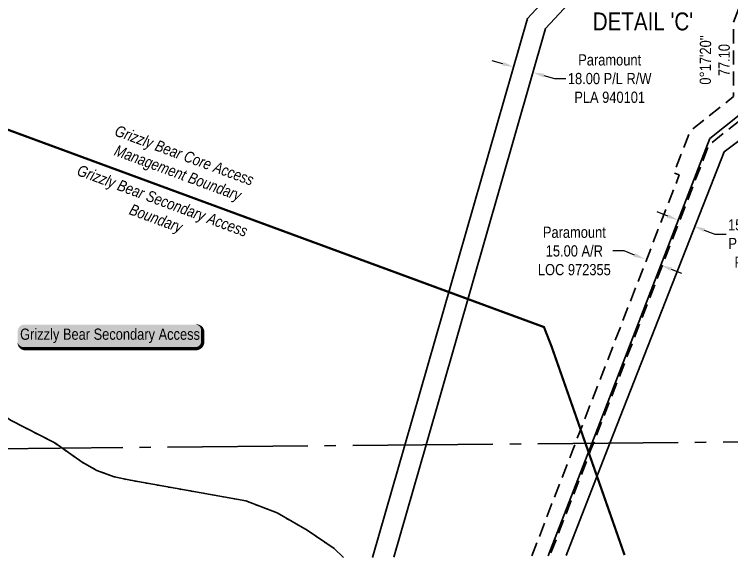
# Model space of a CAD drawing. Extents: x 534052 to 544180, y 6043031 to 6050786.
# Drawn here: x 538341 to 538981, y 6045053 to 6045537 of the extents above; entities that cross this region are included whole.
import ezdxf

# ---------------------------------------------------------------- set-up
doc = ezdxf.new("R2010")
doc.units = 0
doc.header["$LTSCALE"] = 5
doc.header["$PDSIZE"] = 0.5
for name, pattern in [('DASHDOT2', [12.7, 6.35, -3.175, 0, -3.175]), ('foc-ACCESSROAD', [3.75, 2.5, -1.25]), ('foc-QUARTERLINE', [33, 25, -3, 2, -3]), ('foc-WHEELTRACKS', [2, 0.4, -1.6])]:
    doc.linetypes.add(name, pattern=pattern)
doc.layers.get('Defpoints').update_dxf_attribs({"color": 9})
for name, color, linetype in [('AS-WILDLIFE', 131, 'DASHDOT2'), ('AS-WILDLIFE-BLOCK', 131, 'Continuous'), ('DETAIL-T', 7, 'Continuous'), ('F-AR', 190, 'foc-ACCESSROAD'), ('F-RW', 190, 'Continuous'), ('L-BD', 7, 'Continuous'), ('L-SECQ', 8, 'foc-QUARTERLINE'), ('T-CREEK', 160, 'Continuous'), ('T-WATER-P3', 160, 'foc-WHEELTRACKS')]:
    doc.layers.add(name, color=color, linetype=linetype)
doc.layers.add('F-AR-T', color=190, linetype='Continuous', lineweight=9)
doc.layers.add('F-RW-T', color=190, linetype='Continuous', lineweight=9)
doc.styles.add('240', font='', dxfattribs={"height": 30})
doc.styles.add('80', font='', dxfattribs={"height": 10})
doc.styles.add('80CG', font='', dxfattribs={"height": 10})
doc.styles.add('80L', font='', dxfattribs={"height": 10})
doc.styles.add('foc-LtypeFont', font='', dxfattribs={"height": 7.35})
doc.styles.get('240').set_extended_font_data('Arial Narrow')
doc.styles.get('80').set_extended_font_data('Arial Narrow')
doc.styles.get('80CG').set_extended_font_data('Arial Narrow')
doc.styles.get('80L').set_extended_font_data('Arial Narrow')
doc.styles.get('foc-LtypeFont').set_extended_font_data('Arial Narrow')
doc.linetypes.add('foc-TOPO-flowdirection-NOLINE', pattern='A,0,[">",foc-LtypeFont,S=0.3,R=0,X=0,Y=-0.945],-20,[">",foc-LtypeFont,S=0.3,R=0,X=0,Y=-0.945],0', length=20)
doc.dimstyles.new('Compass 5 000', dxfattribs={"dimscale": 5, "dimtxt": 9, "dimasz": 2, "dimexe": 0.2, "dimexo": 0.0625, "dimgap": 0.5, "dimtad": 0, "dimtih": 1, "dimtoh": 1, "dimzin": 0, "dimdsep": 46, "dimtxsty": '80CG', "dimcen": 0.1, "dimse1": 1, "dimse2": 1, "dimclrd": 256, "dimclrt": 256, "dimaunit": 1, "dimadec": 4, "dimazin": 0, "dimtfac": 0.06, "dimtofl": 0, "dimtmove": 0, "dimatfit": 1, "dimfxl": 0.2, "dimtolj": 1, "dimtzin": 0, "dimlwd": -1, "dimarcsym": 0})

# ---------------------------------------------------------------- blocks, each defined once
blk = doc.blocks.new('*D394')
at = {"layer": 'Defpoints', "color": 0, "transparency": 16777216}
for p in [(538786.67, 6045491.33), (538803.66, 6045485.26), (538803.97, 6045486.36)]:
    blk.add_point(p, dxfattribs=at)
at = {"layer": 'F-RW-T', "transparency": 16777216}
for p, q in [((538776.74, 6045492.99), (538767.13, 6045495.75)), ((538813.27, 6045482.5), (538822.88, 6045479.74)), ((538822.88, 6045479.74), (538832.88, 6045479.74))]:
    blk.add_line(p, q, dxfattribs=at)
for points in [[(538777.2, 6045494.6), (538776.28, 6045491.39), (538786.35, 6045490.23)], [(538813.73, 6045484.11), (538812.81, 6045480.9), (538803.66, 6045485.26)]]:
    blk.add_solid(points, dxfattribs=at)
at = {"layer": 'F-RW-T', "transparency": 16777216, "insert": (538871.97, 6045479.74), "char_height": 10, "attachment_point": 5, "style": '80CG'}
blk.add_mtext('\\A1;Paramount\\P18.00 P/L R/W\\PPLA 940101', dxfattribs=at)
blk = doc.blocks.new('*D663')
at = {"layer": 'Defpoints', "color": 0, "transparency": 16777216}
for p in [(538903.18, 6045318.08), (538903.47, 6045318.82), (538917.17, 6045312.66)]:
    blk.add_point(p, dxfattribs=at)
at = {"layer": 'F-AR-T', "transparency": 16777216}
for p, q in [((538884.82, 6045326.04), (538874.82, 6045326.04)), ((538894.14, 6045322.43), (538884.82, 6045326.04)), ((538926.79, 6045309.8), (538936.11, 6045306.19))]:
    blk.add_line(p, q, dxfattribs=at)
for points in [[(538894.74, 6045323.99), (538893.54, 6045320.88), (538903.47, 6045318.82)], [(538927.39, 6045311.35), (538926.18, 6045308.24), (538917.46, 6045313.41)]]:
    blk.add_solid(points, dxfattribs=at)
at = {"layer": 'F-AR-T', "transparency": 16777216, "insert": (538840.48, 6045326.04), "char_height": 10, "attachment_point": 5, "style": '80CG'}
blk.add_mtext('\\A1;Paramount\\P15.00 A/R\\PLOC 972355', dxfattribs=at)
blk = doc.blocks.new('*D665')
at = {"layer": 'Defpoints', "color": 0, "transparency": 16777216}
for p in [(538931.89, 6045350.7), (538946.98, 6045348.21), (538945.85, 6045345.29)]:
    blk.add_point(p, dxfattribs=at)
at = {"layer": 'F-RW-T', "transparency": 16777216}
for p, q in [((538923.69, 6045357.22), (538914.37, 6045360.83)), ((538956.3, 6045344.6), (538965.63, 6045340.99)), ((538965.63, 6045340.99), (538975.63, 6045340.99))]:
    blk.add_line(p, q, dxfattribs=at)
for points in [[(538924.3, 6045358.77), (538923.09, 6045355.67), (538933.02, 6045353.61)], [(538956.91, 6045346.15), (538955.7, 6045343.05), (538946.98, 6045348.21)]]:
    blk.add_solid(points, dxfattribs=at)
at = {"layer": 'F-RW-T', "transparency": 16777216, "insert": (539014.72, 6045340.99), "char_height": 10, "attachment_point": 5, "style": '80CG'}
blk.add_mtext('\\A1;Paramount\\P15.00 P/L R/W\\PPlan 992 3346\\PPLA 990639', dxfattribs=at)
blk = doc.blocks.new('*U694')
h = blk.add_hatch(color=255)
edge = h.paths.add_edge_path()
edge.add_line((-76.5, -11.5), (76.5, -11.5))
edge.add_arc((76.5, -5.5), 6, 270, 360)
edge.add_line((82.5, -5.5), (82.5, 4))
edge.add_arc((76.5, 4), 6, 0, 90)
edge.add_line((76.5, 10), (-76.5, 10))
edge.add_arc((-76.5, 4), 6, 90, 180)
edge.add_line((-82.5, 4), (-82.5, -5.5))
edge.add_arc((-76.5, -5.5), 6, 180, 270)
at = {"color": 131, "flags": 128}
blk.add_lwpolyline([(-76.5, -11.5, 3, 3, 0), (76.5, -11.5, 3, 3, 0.414214), (82.5, -5.5, 3, 3, 0), (82.5, 4, 3, 0, 0.414214), (76.5, 10, 0, 0, 0), (-76.5, 10, 0, 0, 0.414214), (-82.5, 4, 0, 0, 0), (-82.5, -5.5, 0, 3, 0.414214)], format="xyseb", close=True, dxfattribs=at)
at = {"color": 131, "style": '80'}
blk.add_attdef('ENTER_TEXT_001', (-35.99, -5), '', height=10, dxfattribs=at)

msp = doc.modelspace()

# ---------------------------------------------------------------- linework, layer by layer
at = {"layer": 'AS-WILDLIFE', "const_width": 1.998, "flags": 128}
msp.add_lwpolyline([(538175.557, 6045493.207), (538813.407, 6045258.209), (538820.115, 6045241.092), (538885.252, 6045054.849)], dxfattribs=at)
at = {"layer": 'F-AR', "flags": 128}
for points in [[(538802.527, 6045054.097), (538839.157, 6045148.736), (538934.022, 6045393.838), (538929.147, 6045395.763), (538943.952, 6045433.276), (538982.17, 6045463.664), (538982.301, 6045530.187), (539002.179, 6045580.675), (539005.114, 6045583.007), (539015.191, 6045576.429), (539044.224, 6045591.398), (539045.999, 6045592.313), (539078.756, 6045617.806), (539108.716, 6045641.121), (539165.799, 6045685.545), (539285.256, 6045839.258), (539373.916, 6045957.941), (539396.599, 6045988.305), (539446.052, 6046054.516), (539476.32, 6046084.572)], [(539504.95, 6046084.831), (539461.184, 6046041.372), (539447.998, 6046023.718), (539421.72, 6045988.532), (539399.037, 6045958.167), (539301.157, 6045827.143), (539195.291, 6045690.918), (539192.013, 6045693.465), (539185.821, 6045698.278), (539171.499, 6045679.85), (539108.802, 6045631.057), (539078.843, 6045607.742), (539050.305, 6045585.533), (539022.157, 6045571.026), (539018.771, 6045568.344), (539015.417, 6045559.849), (539015.113, 6045559.08), (539002.201, 6045526.378), (539002.042, 6045453.682), (538960.473, 6045420.608), (538855.303, 6045148.883), (538818.672, 6045054.244)]]:
    msp.add_lwpolyline(points, dxfattribs=at)
at = {"layer": 'F-RW'}
for points in [[(538660.754, 6045052.809), (538689.524, 6045153.004), (538798.745, 6045533.395), (538901.222, 6045644.183), (538903.246, 6045646.372), (538921.822, 6045666.456), (538923.659, 6045668.441), (539077.592, 6045834.864), (539107.473, 6045867.169), (539195.153, 6045961.962), (539223.286, 6045992.375), (539307.146, 6046083.041)], [(539331.878, 6046083.265), (539248.016, 6045992.597), (539219.886, 6045962.184), (539107.7, 6045840.898), (539077.818, 6045808.593), (538937.718, 6045657.12), (538936.858, 6045656.19), (538917.303, 6045635.051), (538916.255, 6045633.919), (538814.87, 6045524.31), (538708.306, 6045153.175), (538679.536, 6045052.979)], [(538817.145, 6045054.23), (538855.963, 6045154.519), (538961.133, 6045426.244), (539001.866, 6045458.654), (539002.208, 6045526.418), (539018.879, 6045568.315), (539167.89, 6045686.247), (539430.791, 6046026.08), (539481.814, 6046084.622)], [(539501.826, 6046084.803), (539442.649, 6046016.906), (539178.629, 6045675.626), (539031.327, 6045559.047), (539017.186, 6045523.508), (539016.797, 6045446.45), (538973.978, 6045414.555), (538872.076, 6045154.667), (538833.261, 6045054.376)]]:
    msp.add_lwpolyline(points, dxfattribs=at)
at = {"layer": 'L-SECQ'}
msp.add_line((538313.014, 6045149.601), (539083.444, 6045156.601), dxfattribs=at)
at = {"layer": 'T-CREEK', "linetype": 'foc-TOPO-flowdirection-NOLINE', "flags": 128}
msp.add_lwpolyline([(538634.927, 6045052.574), (538626.537, 6045060.659), (538602.267, 6045077.168), (538575.7, 6045092.464), (538547.773, 6045103.174), (538444.972, 6045121.568), (538430.309, 6045124.756), (538414.964, 6045130.398), (538401.843, 6045137.672), (538377.429, 6045154.858), (538338.053, 6045175.181), (538326.401, 6045183.302), (538316.756, 6045194.126), (538302.183, 6045221.74), (538277.85, 6045258.197), (538259.55, 6045280.715), (538248.506, 6045290.414), (538220.985, 6045303.75), (538177.034, 6045318.707)], dxfattribs=at)
at = {"layer": 'T-WATER-P3', "flags": 128}
msp.add_lwpolyline([(538634.927, 6045052.574), (538626.537, 6045060.659), (538602.267, 6045077.168), (538575.7, 6045092.464), (538547.773, 6045103.174), (538444.972, 6045121.568), (538430.309, 6045124.756), (538414.964, 6045130.398), (538401.843, 6045137.672), (538377.429, 6045154.858), (538338.053, 6045175.181), (538326.401, 6045183.302), (538316.756, 6045194.126), (538302.183, 6045221.74), (538277.85, 6045258.197), (538259.55, 6045280.715), (538248.506, 6045290.414), (538220.985, 6045303.75), (538177.034, 6045318.707)], dxfattribs=at)

# ---------------------------------------------------------------- block references
at = {"layer": 'AS-WILDLIFE-BLOCK'}
ref = msp.add_blockref('*U694', (538426.857, 6045250.486), dxfattribs=dict(at, xscale=0.9989536938324243, yscale=0.9989536938324243, zscale=0.9989536938324243))
ref.add_attrib('ENTER_TEXT_001', 'Grizzly Bear Secondary Access', (538346.617, 6045246.871), dxfattribs={"layer": '0', "color": 131, "height": 9.98954, "style": '80'})

# ---------------------------------------------------------------- texts
at = {"layer": 'AS-WILDLIFE', "char_height": 9.99477, "attachment_point": 5, "rotation": 339.77508, "style": '240'}
for s, insert in [('{\\fArial Narrow|b0|i1|c0|p34;\\C131;Grizzly Bear Core Access Management Boundary}', (538489.635, 6045402.163)), ('{\\fArial Narrow|b0|i1|c0|p34;\\C131;Grizzly Bear Secondary Access\\PBoundary}', (538470.096, 6045361.642))]:
    msp.add_mtext_dynamic_manual_height_columns(s, width=162.72877, gutter_width=45, heights=[0], dxfattribs=dict(at, insert=insert))
at = {"layer": 'DETAIL-T', "color": 3, "insert": (538901.657, 6045543.966), "char_height": 15.9916, "width": 89.52821, "attachment_point": 5, "style": '80CG'}
msp.add_mtext("SEE\\PDETAIL 'C'", dxfattribs=at)
at = {"layer": 'L-BD', "insert": (538952.283, 6045496.377), "char_height": 9.9895, "width": 24.61881, "attachment_point": 2, "rotation": 89.7108, "style": '80L'}
msp.add_mtext("0°17'20''\\P77.10 ", dxfattribs=at)

# ---------------------------------------------------------------- dimensions: what is measured, and where the dimension line sits
at = {"layer": 'F-AR-T'}
dim = msp.add_aligned_dim(p1=(538917.172, 6045312.665), p2=(538903.179, 6045318.081), distance=-0.797, text='Paramount\\P15.00 A/R\\PLOC 972355', dimstyle='Compass 5 000', dxfattribs=at)
dim.commit()
dim.dimension.update_dxf_attribs({"geometry": '*D663', "text_midpoint": (538840.48, 6045326.043)})
at = {"layer": 'F-RW-T'}
for p1, p2, distance, text, picture, middle in [((538786.667, 6045491.329), (538803.974, 6045486.36), -1.14, 'Paramount\\P18.00 P/L R/W\\PPLA 940101', '*D394', (538871.968, 6045479.745)), ((538931.892, 6045350.696), (538945.851, 6045345.294), 3.125, 'Paramount\\P15.00 P/L R/W\\PPlan 992 3346\\PPLA 990639', '*D665', (539014.717, 6045340.991))]:
    dim = msp.add_aligned_dim(p1=p1, p2=p2, distance=distance, text=text, dimstyle='Compass 5 000', dxfattribs=at)
    dim.commit()
    dim.dimension.update_dxf_attribs({"geometry": picture, "text_midpoint": middle})

doc.saveas('drawing.dxf')
